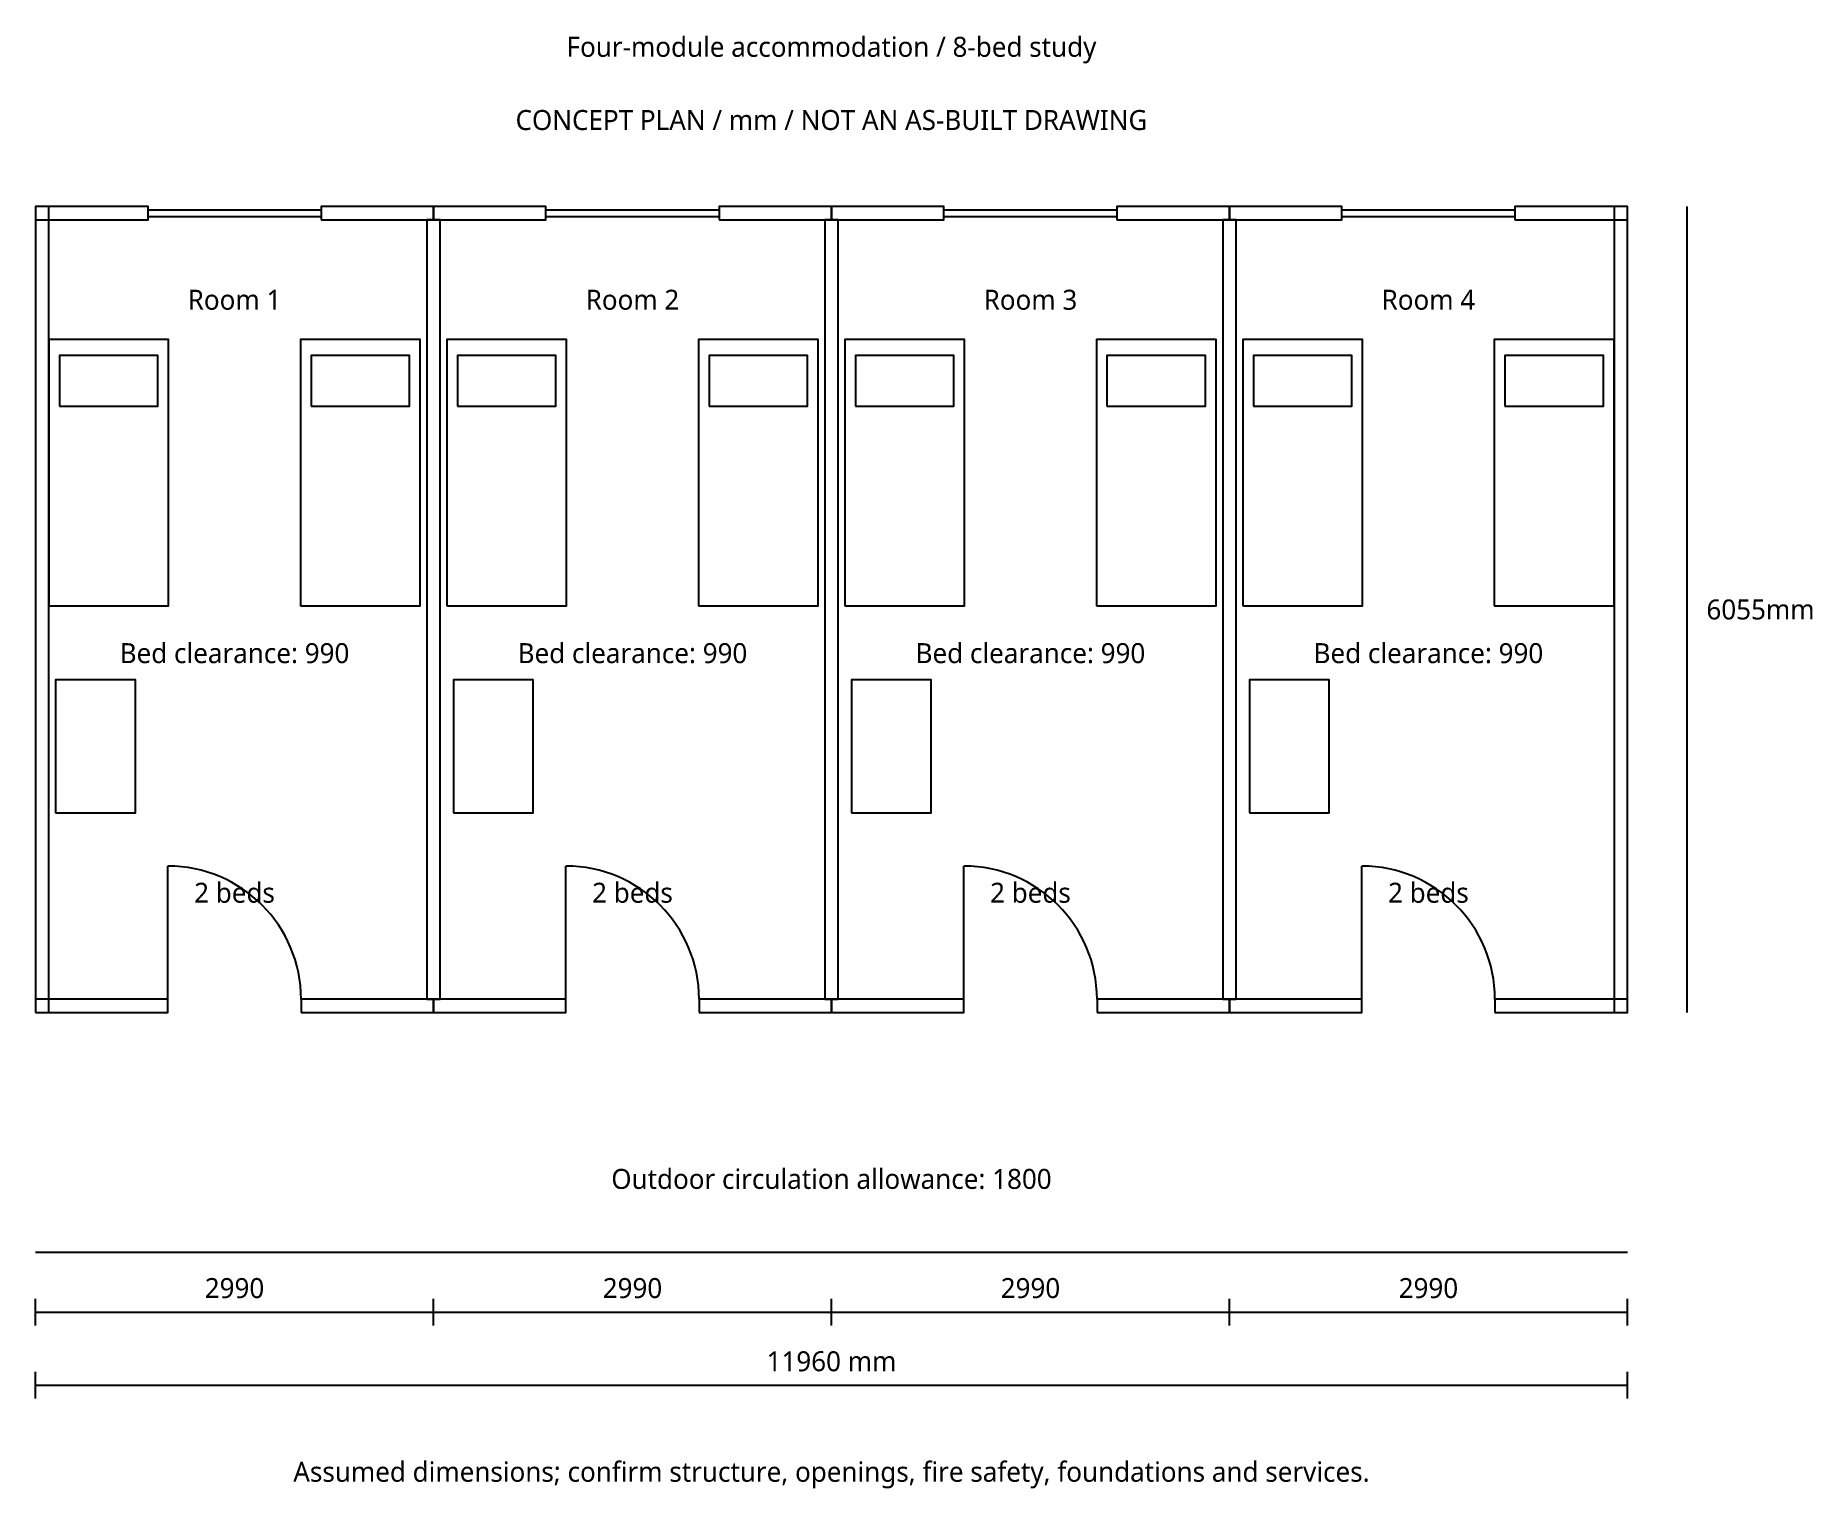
# Model space of a CAD drawing. Header units: millimetres. Extents: x 0 to 13350, y -3575 to 7340.
import ezdxf
from ezdxf.enums import TextEntityAlignment as Align

# ---------------------------------------------------------------- set-up
doc = ezdxf.new("R2010")
doc.units = ezdxf.units.MM
for name, color, linetype in [('CIRCULATION', 3, 'Continuous'), ('DIM', 2, 'Continuous'), ('DOOR', 3, 'Continuous'), ('FURNITURE', 8, 'Continuous'), ('TEXT', 7, 'Continuous'), ('WALL', 7, 'Continuous'), ('WINDOW', 4, 'Continuous')]:
    doc.layers.add(name, color=color, linetype=linetype)
doc.styles.add('CJK', font='msyh.ttc')

msp = doc.modelspace()

# ---------------------------------------------------------------- linework, layer by layer
at = {"layer": 'CIRCULATION'}
msp.add_line((0, -1800), (11960, -1800), dxfattribs=at)
at = {"layer": 'DIM'}
for p, q in [((12410, 0), (12410, 6055)), ((0, -2350), (0, -2150)), ((0, -2250), (2990, -2250)), ((2990, -2350), (2990, -2150)), ((2990, -2350), (2990, -2150)), ((2990, -2250), (5980, -2250)), ((5980, -2350), (5980, -2150)), ((5980, -2350), (5980, -2150)), ((5980, -2250), (8970, -2250)), ((8970, -2350), (8970, -2150)), ((8970, -2350), (8970, -2150)), ((8970, -2250), (11960, -2250)), ((11960, -2350), (11960, -2150)), ((0, -2900), (0, -2700)), ((0, -2800), (11960, -2800)), ((11960, -2900), (11960, -2700))]:
    msp.add_line(p, q, dxfattribs=at)
at = {"layer": 'DOOR'}
for p, q in [((995, 100), (995, 1100)), ((3985, 100), (3985, 1100)), ((6975, 100), (6975, 1100)), ((9965, 100), (9965, 1100))]:
    msp.add_line(p, q, dxfattribs=at)
for centre in [(995, 100), (3985, 100), (6975, 100), (9965, 100)]:
    msp.add_arc(centre, 1000, 0, 90, dxfattribs=at)
at = {"layer": 'FURNITURE'}
for points in [[(100, 3055), (1000, 3055), (1000, 5055), (100, 5055)], [(1990, 3055), (2890, 3055), (2890, 5055), (1990, 5055)], [(3090, 3055), (3990, 3055), (3990, 5055), (3090, 5055)], [(4980, 3055), (5880, 3055), (5880, 5055), (4980, 5055)], [(6080, 3055), (6980, 3055), (6980, 5055), (6080, 5055)], [(7970, 3055), (8870, 3055), (8870, 5055), (7970, 5055)], [(9070, 3055), (9970, 3055), (9970, 5055), (9070, 5055)], [(10960, 3055), (11860, 3055), (11860, 5055), (10960, 5055)], [(180, 4555), (920, 4555), (920, 4935), (180, 4935)], [(2070, 4555), (2810, 4555), (2810, 4935), (2070, 4935)], [(3170, 4555), (3910, 4555), (3910, 4935), (3170, 4935)], [(5060, 4555), (5800, 4555), (5800, 4935), (5060, 4935)], [(6160, 4555), (6900, 4555), (6900, 4935), (6160, 4935)], [(8050, 4555), (8790, 4555), (8790, 4935), (8050, 4935)], [(9150, 4555), (9890, 4555), (9890, 4935), (9150, 4935)], [(11040, 4555), (11780, 4555), (11780, 4935), (11040, 4935)], [(150, 1500), (750, 1500), (750, 2500), (150, 2500)], [(3140, 1500), (3740, 1500), (3740, 2500), (3140, 2500)], [(6130, 1500), (6730, 1500), (6730, 2500), (6130, 2500)], [(9120, 1500), (9720, 1500), (9720, 2500), (9120, 2500)]]:
    msp.add_lwpolyline(points, close=True, dxfattribs=at)
at = {"layer": 'WALL'}
for points in [[(0, 0), (100, 0), (100, 6055), (0, 6055)], [(0, 5955), (845, 5955), (845, 6055), (0, 6055)], [(2145, 5955), (2990, 5955), (2990, 6055), (2145, 6055)], [(2990, 5955), (3835, 5955), (3835, 6055), (2990, 6055)], [(5135, 5955), (5980, 5955), (5980, 6055), (5135, 6055)], [(5980, 5955), (6825, 5955), (6825, 6055), (5980, 6055)], [(8125, 5955), (8970, 5955), (8970, 6055), (8125, 6055)], [(8970, 5955), (9815, 5955), (9815, 6055), (8970, 6055)], [(11115, 5955), (11960, 5955), (11960, 6055), (11115, 6055)], [(11860, 0), (11960, 0), (11960, 6055), (11860, 6055)], [(2940, 100), (3040, 100), (3040, 5955), (2940, 5955)], [(5930, 100), (6030, 100), (6030, 5955), (5930, 5955)], [(8920, 100), (9020, 100), (9020, 5955), (8920, 5955)], [(0, 0), (995, 0), (995, 100), (0, 100)], [(1995, 0), (2990, 0), (2990, 100), (1995, 100)], [(2990, 0), (3985, 0), (3985, 100), (2990, 100)], [(4985, 0), (5980, 0), (5980, 100), (4985, 100)], [(5980, 0), (6975, 0), (6975, 100), (5980, 100)], [(7975, 0), (8970, 0), (8970, 100), (7975, 100)], [(8970, 0), (9965, 0), (9965, 100), (8970, 100)], [(10965, 0), (11960, 0), (11960, 100), (10965, 100)]]:
    msp.add_lwpolyline(points, close=True, dxfattribs=at)
at = {"layer": 'WINDOW'}
for p, q in [((845, 6030), (2145, 6030)), ((3835, 6030), (5135, 6030)), ((6825, 6030), (8125, 6030)), ((9815, 6030), (11115, 6030)), ((845, 5980), (2145, 5980)), ((3835, 5980), (5135, 5980)), ((6825, 5980), (8125, 5980)), ((9815, 5980), (11115, 5980))]:
    msp.add_line(p, q, dxfattribs=at)

# ---------------------------------------------------------------- texts
at = {"layer": 'TEXT', "style": 'CJK'}
for s, p in [('Four-module accommodation / 8-bed study', (5980, 7255)), ('CONCEPT PLAN / mm / NOT AN AS-BUILT DRAWING', (5980, 6705)), ('Room 1', (1495, 5355)), ('Room 2', (4485, 5355)), ('Room 3', (7475, 5355)), ('Room 4', (10465, 5355)), ('6055mm', (12960, 3028)), ('Bed clearance: 990', (1495, 2700)), ('Bed clearance: 990', (4485, 2700)), ('Bed clearance: 990', (7475, 2700)), ('Bed clearance: 990', (10465, 2700)), ('2 beds', (1495, 900)), ('2 beds', (4485, 900)), ('2 beds', (7475, 900)), ('2 beds', (10465, 900)), ('Outdoor circulation allowance: 1800', (5980, -1250)), ('2990', (1495, -2070)), ('2990', (4485, -2070)), ('2990', (7475, -2070)), ('2990', (10465, -2070)), ('11960 mm', (5980, -2620)), ('Assumed dimensions; confirm structure, openings, fire safety, foundations and services.', (5980, -3450))]:
    msp.add_text(s, height=150, dxfattribs=at).set_placement(p, align=Align.MIDDLE_CENTER)

doc.saveas('drawing.dxf')
